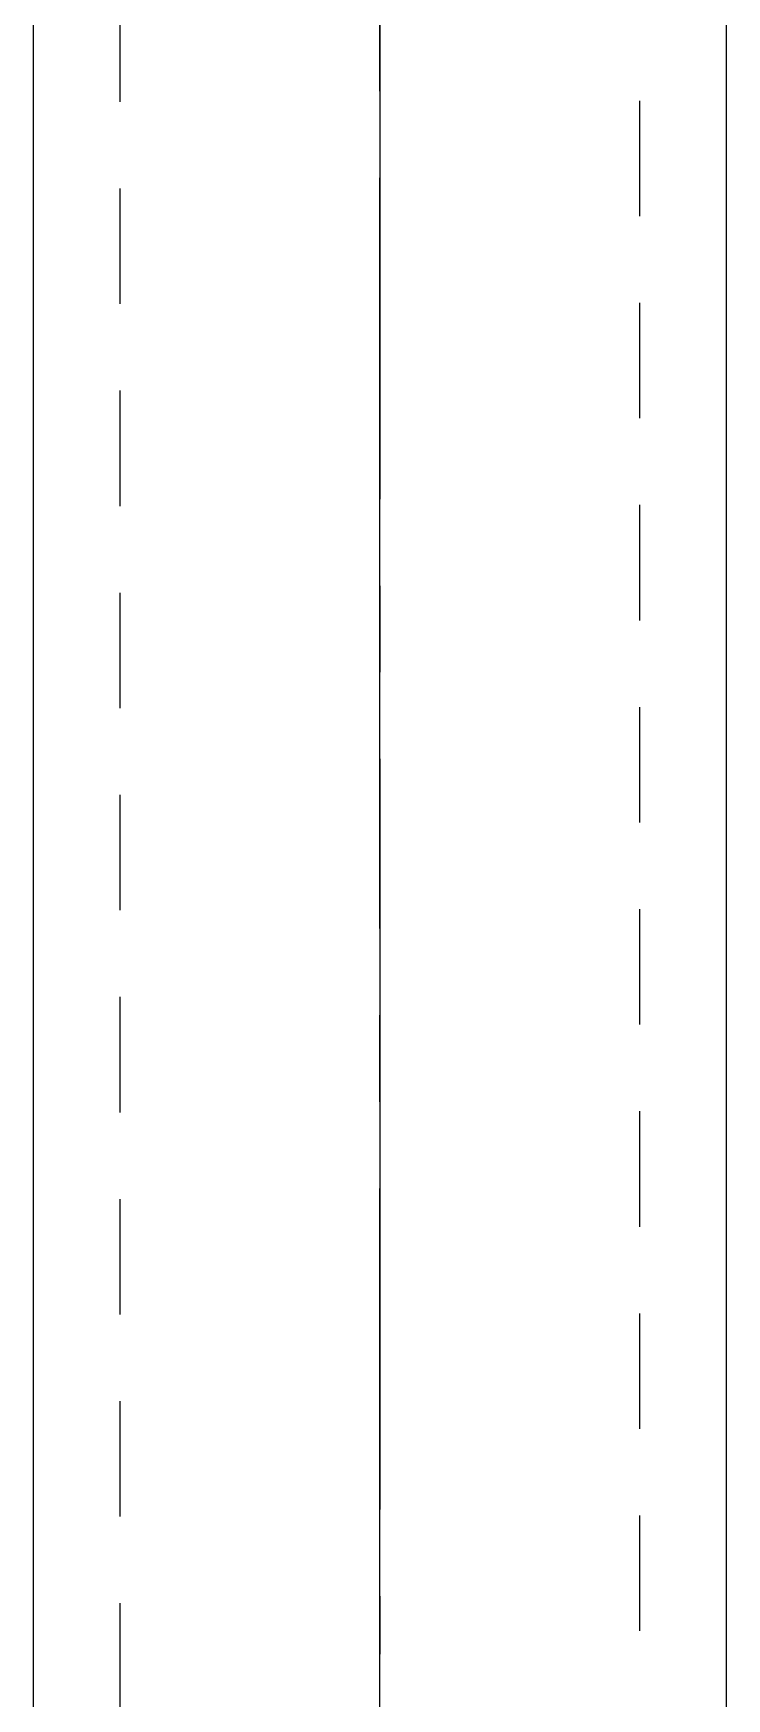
# Model space of a CAD drawing. Extents: x 118 to 448, y 15 to 277.
# Drawn here: x 144.29 to 156.29, y 156.54 to 185.38 of the extents above; entities that cross this region are included whole.
import ezdxf

# ---------------------------------------------------------------- set-up
doc = ezdxf.new("R2010")
doc.units = 0
doc.linetypes.add('CENTER', pattern=[17.5, 13, -1.5, 1.5, -1.5])
doc.linetypes.add('DASHED', pattern=[3.5, 2, -1.5])
doc.layers.get('0').update_dxf_attribs({"linetype": 'CONTINUOUS'})
doc.layers.add('CENTER', color=1, linetype='CENTER')

msp = doc.modelspace()

# ---------------------------------------------------------------- linework, layer by layer
at = {"color": 7, "linetype": 'CONTINUOUS'}
for p, q in [((144.287, 186.195), (144.287, 123.414)), ((156.287, 84.215), (156.287, 186.195))]:
    msp.add_line(p, q, dxfattribs=at)
at = {"color": 3, "linetype": 'DASHED'}
for p, q in [((145.787, 186.195), (145.787, 84.215)), ((154.787, 84.215), (154.787, 184.816))]:
    msp.add_line(p, q, dxfattribs=at)
at = {"layer": 'CENTER', "color": 1, "linetype": 'CENTER'}
for p, q in [((150.287, 47.378), (150.287, 261.052)), ((150.287, 213.061), (150.287, 184.261)), ((150.287, 207.816), (150.287, 157.31))]:
    msp.add_line(p, q, dxfattribs=at)

doc.saveas('drawing.dxf')
